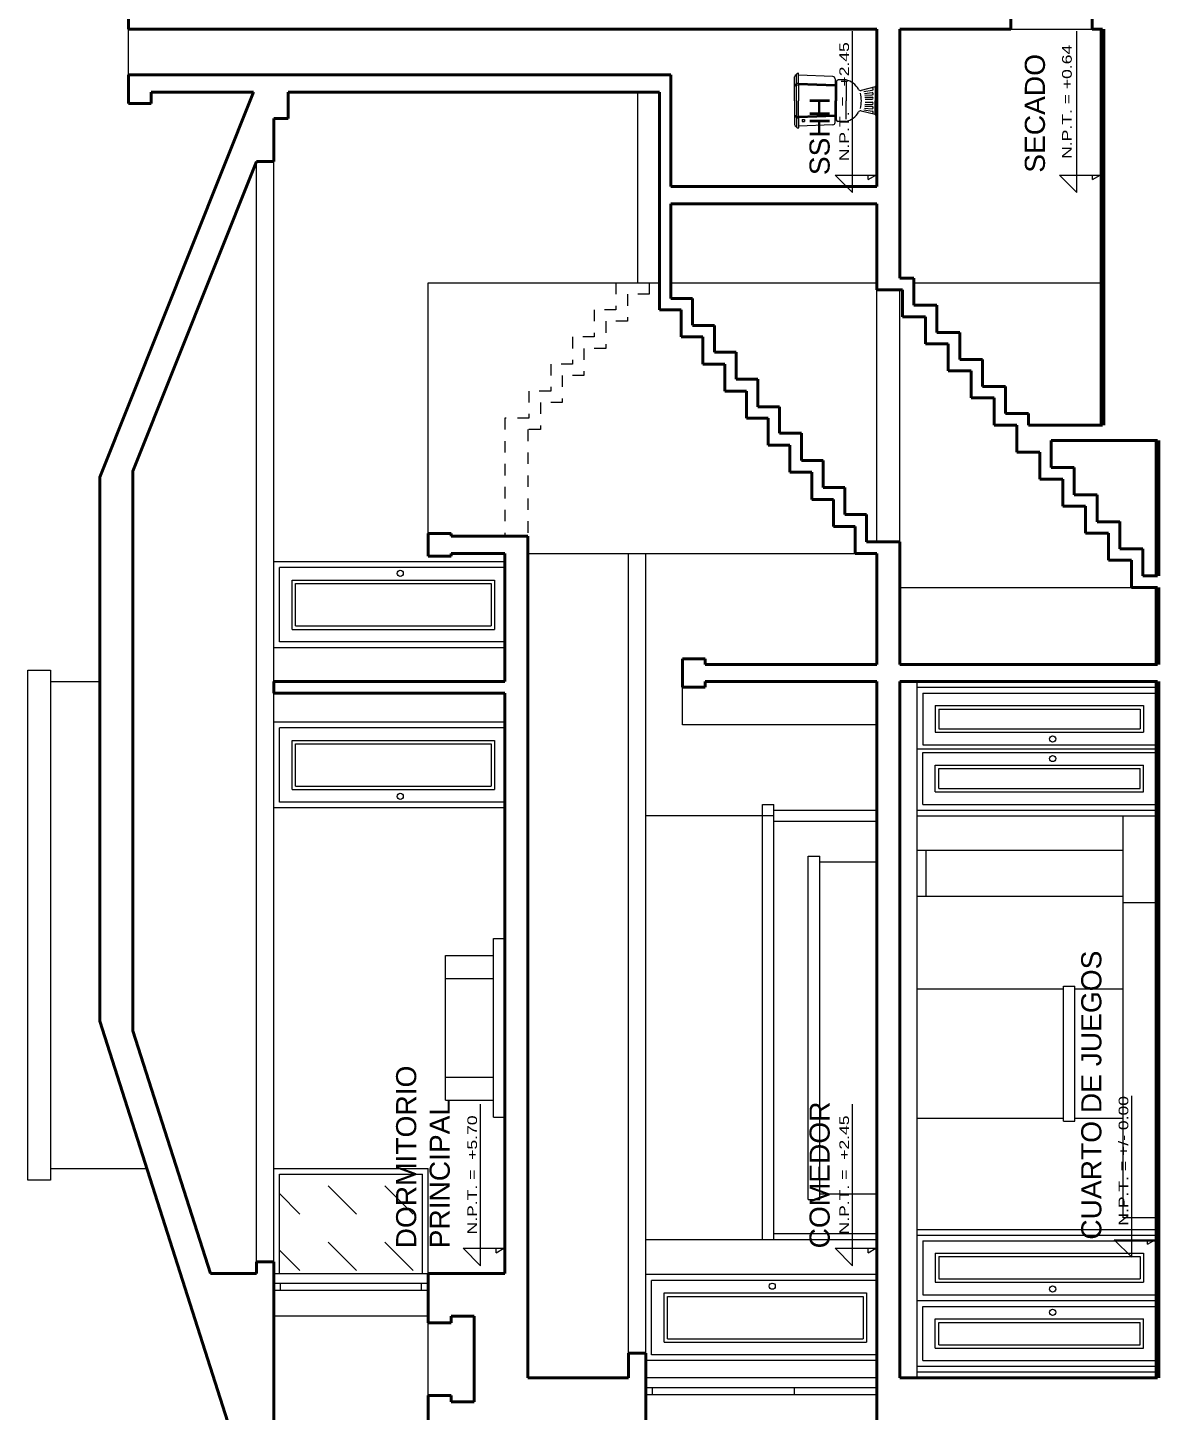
# Model space of a CAD drawing. Header units: millimetres. Extents: x -1459 to -1413, y -119 to 301.
# Drawn here: x -1433.19 to -1423.32, y 264.7 to 276.78 of the extents above; entities that cross this region are included whole.
import ezdxf

# ---------------------------------------------------------------- set-up
doc = ezdxf.new("R2010")
doc.units = ezdxf.units.MM
doc.linetypes.add('RAYITAS', pattern=[0.375, 0.25, -0.125])
doc.layers.get('0').update_dxf_attribs({"lineweight": 0})
for name, color, linetype, lineweight in [('CORTE PLUMA 5', 5, 'Continuous', 40), ('COTAS', 190, 'Continuous', 9), ('MURO CORTADO', 1, 'Continuous', 60), ('PROYECCIONES', 40, 'RAYITAS', 13), ('SANITARIOS', 130, 'Continuous', 13), ('TEXTOS', 30, 'Continuous', 5)]:
    doc.layers.add(name, color=color, linetype=linetype, lineweight=lineweight)
doc.styles.add('Arial', font='arial.ttf')
doc.styles.get("Standard").update_dxf_attribs({"font": 'arial.ttf'})

# ---------------------------------------------------------------- blocks, each defined once
blk = doc.blocks.new('SAT')
at = {"layer": 'SANITARIOS'}
for p, q in [((285.534, 217.904), (285.519, 217.904)), ((285.757, 217.923), (285.531, 217.923)), ((285.546, 217.606), (285.534, 217.904)), ((285.604, 217.904), (285.534, 217.904)), ((285.626, 217.939), (285.549, 217.939)), ((285.594, 217.874), (285.574, 217.874)), ((285.574, 217.874), (285.574, 217.854)), ((285.594, 217.854), (285.574, 217.854)), ((285.594, 217.874), (285.594, 217.854)), ((285.604, 217.904), (285.757, 217.904)), ((285.619, 217.586), (285.607, 217.904)), ((285.625, 217.586), (285.613, 217.904)), ((285.631, 217.586), (285.619, 217.904)), ((285.757, 217.939), (285.626, 217.939)), ((285.757, 217.939), (285.888, 217.939)), ((285.757, 217.923), (285.982, 217.923)), ((285.91, 217.904), (285.757, 217.904)), ((285.883, 217.586), (285.895, 217.904)), ((285.888, 217.939), (285.965, 217.939)), ((285.889, 217.586), (285.901, 217.904)), ((285.895, 217.586), (285.907, 217.904)), ((285.91, 217.904), (285.979, 217.904)), ((285.968, 217.606), (285.979, 217.904)), ((285.979, 217.904), (285.995, 217.904)), ((285.566, 217.586), (285.757, 217.586)), ((285.645, 217.584), (285.645, 217.582)), ((285.647, 217.586), (285.757, 217.586)), ((285.867, 217.586), (285.757, 217.586)), ((285.948, 217.586), (285.757, 217.586)), ((285.869, 217.584), (285.869, 217.582)), ((285.574, 217.49), (285.576, 217.562)), ((285.587, 217.576), (285.587, 217.574)), ((285.589, 217.574), (285.757, 217.574)), ((285.593, 217.582), (285.757, 217.582)), ((285.595, 217.49), (285.757, 217.49)), ((285.921, 217.582), (285.757, 217.582)), ((285.925, 217.574), (285.757, 217.574)), ((285.919, 217.49), (285.757, 217.49)), ((285.927, 217.576), (285.927, 217.574)), ((285.939, 217.49), (285.938, 217.562)), ((285.637, 217.236), (285.667, 217.359)), ((285.877, 217.236), (285.847, 217.359)), ((285.629, 217.228), (285.757, 217.228)), ((285.637, 217.236), (285.757, 217.236)), ((285.678, 217.334), (285.666, 217.261)), ((285.692, 217.33), (285.686, 217.262)), ((285.709, 217.327), (285.705, 217.261)), ((285.725, 217.326), (285.725, 217.262)), ((285.745, 217.324), (285.745, 217.262)), ((285.877, 217.236), (285.757, 217.236)), ((285.885, 217.228), (285.757, 217.228)), ((285.769, 217.324), (285.769, 217.262)), ((285.789, 217.326), (285.789, 217.262)), ((285.805, 217.327), (285.809, 217.261)), ((285.821, 217.33), (285.828, 217.262)), ((285.836, 217.334), (285.848, 217.261)), ((285.621, 217.22), (285.757, 217.22)), ((285.893, 217.22), (285.757, 217.22))]:
    blk.add_line(p, q, dxfattribs=at)
for centre, radius, start, end in [((285.534, 217.907), 0.0171, 120.8307, 182.5167), ((285.519, 217.906), 0.002, 182.5167, 270), ((285.517, 217.934), 0.015, 300.6724, 336.3195), ((285.549, 217.919), 0.02, 90, 155.9641), ((285.636, 217.904), 0.0297, 140.2098, 180), ((285.632, 217.923), 0.019, 122.5952, 180), ((285.648, 217.904), 0.0297, 140.2098, 180), ((285.644, 217.923), 0.019, 122.5952, 180), ((285.87, 217.923), 0.019, 0, 57.4048), ((285.866, 217.904), 0.0297, 0, 39.7902), ((285.882, 217.923), 0.019, 0, 57.4048), ((285.878, 217.904), 0.0297, 0, 39.7902), ((285.965, 217.919), 0.02, 24.0359, 90), ((285.997, 217.934), 0.015, 203.6805, 239.3276), ((285.98, 217.907), 0.0171, 357.4833, 59.1693), ((285.995, 217.906), 0.002, 270, 357.4833), ((285.566, 217.606), 0.02, 182.251, 228.4899), ((285.566, 217.606), 0.02, 228.4899, 270), ((285.647, 217.584), 0.002, 90, 180), ((285.867, 217.584), 0.002, 0, 90), ((285.948, 217.606), 0.02, 270, 311.5101), ((285.948, 217.606), 0.02, 311.5101, 357.749), ((285.745, 217.534), 0.176, 194.4061, 240.2519), ((285.589, 217.562), 0.0125, 90, 178.7027), ((285.593, 217.576), 0.006, 90, 180), ((285.769, 217.534), 0.176, 299.7481, 345.5939), ((285.921, 217.576), 0.006, 0, 90), ((285.925, 217.562), 0.0125, 1.2973, 90), ((285.648, 217.364), 0.02, 346.1593, 60.2519), ((285.754, 217.612), 0.256, 255.5401, 270.5599), ((285.759, 217.612), 0.256, 269.4401, 284.4599), ((285.866, 217.364), 0.02, 119.7481, 193.8407), ((285.629, 217.22), 0.008, 90, 180), ((285.637, 217.228), 0.008, 90, 180), ((285.655, 217.263), 0.0113, 186.5561, 347.3549), ((285.696, 217.262), 0.00984, 179.1728, 349.8394), ((285.735, 217.262), 0.01, 180, 0), ((285.779, 217.262), 0.01, 180, 0), ((285.818, 217.262), 0.00984, 190.1606, 0.8272), ((285.859, 217.263), 0.0113, 192.6451, 353.4439), ((285.877, 217.228), 0.008, 0, 90), ((285.885, 217.22), 0.008, 0, 90)]:
    blk.add_arc(centre, radius, start, end, dxfattribs=at)
blk = doc.blocks.new('f')
at = {"layer": 'TEXTOS'}
for p, q in [((564.862, -28.78), (565.014, -28.628)), ((565.014, -28.628), (565.014, -28.984)), ((564.862, -28.78), (566.107, -28.78)), ((566.107, -28.78), (566.271, -28.78)), ((564.974, -28.918), (565.014, -28.918)), ((564.974, -28.918), (565.014, -28.984))]:
    blk.add_line(p, q, dxfattribs=at)

msp = doc.modelspace()

# ---------------------------------------------------------------- hatches: boundary and pattern name
h = msp.add_hatch()
h.set_pattern_fill('DASH', color=256, scale=0.11, angle=45, style=0)
h.set_pattern_definition([(135, (-1208.55178, -9.68027), (-0.4939141, 3e-17), [0.34925, -0.34925])])
h.paths.add_polyline_path([(-1430.992, 266.765), (-1430.992, 265.9), (-1429.742, 265.9), (-1429.742, 266.765)])
h.paths.add_polyline_path([(-1429.392, 266.056), (-1429.392, 267.74), (-1430.051, 267.74), (-1430.051, 266.056)], flags=9)

# ---------------------------------------------------------------- linework, layer by layer
for p, q in [((-1432.312, 276.364), (-1432.312, 276.764)), ((-1424.602, 276.764), (-1423.892, 276.764)), ((-1427.862, 274.549), (-1427.862, 276.214)), ((-1431.192, 266), (-1431.192, 275.609)), ((-1431.042, 271.067), (-1431.042, 275.609)), ((-1429.692, 274.549), (-1427.672, 274.549)), ((-1429.692, 272.361), (-1429.692, 274.549)), ((-1427.572, 274.549), (-1425.772, 274.549)), ((-1425.772, 272.286), (-1425.772, 274.489)), ((-1425.572, 272.286), (-1425.572, 274.489)), ((-1425.449, 274.549), (-1423.802, 274.549)), ((-1429.022, 272.113), (-1431.042, 272.113)), ((-1428.822, 272.186), (-1425.962, 272.186)), ((-1427.942, 265.202), (-1427.942, 272.186)), ((-1427.792, 265.202), (-1427.792, 272.186)), ((-1429.022, 272.063), (-1430.992, 272.063)), ((-1430.992, 271.413), (-1430.992, 272.063)), ((-1430.882, 271.953), (-1429.112, 271.953)), ((-1430.882, 271.523), (-1430.882, 271.953)), ((-1429.112, 271.953), (-1429.112, 271.523)), ((-1430.852, 271.923), (-1429.142, 271.923)), ((-1430.852, 271.553), (-1430.852, 271.923)), ((-1429.142, 271.923), (-1429.142, 271.553)), ((-1425.572, 271.889), (-1423.549, 271.889)), ((-1430.882, 271.523), (-1429.112, 271.523)), ((-1430.852, 271.553), (-1429.142, 271.553)), ((-1429.022, 271.363), (-1431.042, 271.363)), ((-1429.022, 271.413), (-1430.992, 271.413)), ((-1433.192, 266.715), (-1433.192, 271.167)), ((-1433.192, 271.167), (-1432.992, 271.167)), ((-1432.992, 271.167), (-1432.992, 266.715)), ((-1432.992, 271.067), (-1432.562, 271.067)), ((-1427.472, 270.689), (-1427.472, 271.017)), ((-1425.422, 264.989), (-1425.422, 271.067)), ((-1425.422, 271.017), (-1423.322, 271.017)), ((-1431.042, 266), (-1431.042, 270.967)), ((-1425.372, 270.967), (-1423.322, 270.967)), ((-1425.372, 270.967), (-1425.372, 270.515)), ((-1425.262, 270.857), (-1423.442, 270.857)), ((-1425.262, 270.857), (-1425.262, 270.625)), ((-1425.232, 270.827), (-1425.232, 270.655)), ((-1425.232, 270.827), (-1423.472, 270.827)), ((-1423.472, 270.827), (-1423.472, 270.655)), ((-1423.442, 270.857), (-1423.442, 270.625)), ((-1429.022, 270.714), (-1431.042, 270.714)), ((-1429.022, 270.664), (-1430.992, 270.664)), ((-1430.992, 270.014), (-1430.992, 270.664)), ((-1425.772, 270.689), (-1427.472, 270.689)), ((-1425.262, 270.625), (-1423.442, 270.625)), ((-1425.232, 270.655), (-1423.472, 270.655)), ((-1430.882, 270.554), (-1429.112, 270.554)), ((-1430.882, 270.124), (-1430.882, 270.554)), ((-1430.852, 270.524), (-1429.142, 270.524)), ((-1430.852, 270.154), (-1430.852, 270.524)), ((-1429.142, 270.524), (-1429.142, 270.154)), ((-1429.112, 270.554), (-1429.112, 270.124)), ((-1425.372, 270.515), (-1423.322, 270.515)), ((-1425.422, 270.481), (-1423.322, 270.481)), ((-1425.372, 269.994), (-1425.372, 270.447)), ((-1425.372, 270.447), (-1423.322, 270.447)), ((-1425.262, 270.104), (-1425.262, 270.337)), ((-1425.262, 270.337), (-1423.442, 270.337)), ((-1425.232, 270.134), (-1425.232, 270.307)), ((-1425.232, 270.307), (-1423.472, 270.307)), ((-1423.472, 270.134), (-1423.472, 270.307)), ((-1423.442, 270.104), (-1423.442, 270.337)), ((-1430.852, 270.154), (-1429.142, 270.154)), ((-1430.882, 270.124), (-1429.112, 270.124)), ((-1425.262, 270.104), (-1423.442, 270.104)), ((-1425.232, 270.134), (-1423.472, 270.134)), ((-1429.022, 269.964), (-1431.042, 269.964)), ((-1429.022, 270.014), (-1430.992, 270.014)), ((-1426.772, 266.194), (-1426.772, 269.994)), ((-1426.772, 269.994), (-1426.672, 269.994)), ((-1426.672, 266.194), (-1426.672, 269.994)), ((-1426.672, 269.944), (-1425.772, 269.944)), ((-1425.422, 269.944), (-1423.322, 269.944)), ((-1425.372, 269.994), (-1423.322, 269.994)), ((-1426.672, 269.894), (-1427.792, 269.894)), ((-1425.772, 269.844), (-1426.672, 269.844)), ((-1425.422, 269.894), (-1423.322, 269.894)), ((-1423.622, 266.384), (-1423.622, 269.894)), ((-1426.372, 269.544), (-1426.272, 269.544)), ((-1426.372, 266.544), (-1426.372, 269.544)), ((-1426.272, 266.544), (-1426.272, 269.544)), ((-1425.422, 269.594), (-1423.622, 269.594)), ((-1425.342, 269.194), (-1425.342, 269.594)), ((-1426.272, 269.494), (-1425.772, 269.494)), ((-1425.422, 269.194), (-1423.622, 269.194)), ((-1423.322, 269.134), (-1423.622, 269.134)), ((-1429.122, 267.263), (-1429.122, 268.825)), ((-1429.122, 268.825), (-1429.022, 268.825)), ((-1429.542, 267.413), (-1429.542, 268.675)), ((-1429.542, 268.675), (-1429.122, 268.675)), ((-1429.542, 268.475), (-1429.122, 268.475)), ((-1425.422, 268.383), (-1424.142, 268.383)), ((-1424.142, 267.229), (-1424.142, 268.408)), ((-1424.142, 268.408), (-1424.042, 268.408)), ((-1424.042, 267.229), (-1424.042, 268.408)), ((-1424.042, 268.383), (-1423.622, 268.383)), ((-1429.542, 267.613), (-1429.122, 267.613)), ((-1429.542, 267.413), (-1429.122, 267.413)), ((-1429.122, 267.263), (-1429.022, 267.263)), ((-1425.422, 267.254), (-1424.142, 267.254)), ((-1424.042, 267.254), (-1423.622, 267.254)), ((-1424.142, 267.229), (-1424.042, 267.229)), ((-1432.992, 266.815), (-1432.15, 266.815)), ((-1431.042, 266.815), (-1429.692, 266.815)), ((-1430.992, 266.765), (-1429.742, 266.765)), ((-1430.992, 265.9), (-1430.992, 266.765)), ((-1429.742, 265.9), (-1429.742, 266.765)), ((-1429.692, 265.9), (-1429.692, 266.815)), ((-1432.992, 266.715), (-1433.192, 266.715)), ((-1426.372, 266.544), (-1426.272, 266.544)), ((-1426.272, 266.594), (-1425.772, 266.594)), ((-1425.422, 266.284), (-1423.322, 266.284)), ((-1423.322, 266.384), (-1423.622, 266.384)), ((-1425.772, 266.194), (-1427.792, 266.194)), ((-1425.772, 266.244), (-1426.672, 266.244)), ((-1425.422, 266.234), (-1423.322, 266.234)), ((-1425.372, 266.184), (-1423.322, 266.184)), ((-1425.372, 266.184), (-1425.372, 265.712)), ((-1425.262, 266.077), (-1423.442, 266.077)), ((-1425.262, 266.077), (-1425.262, 265.822)), ((-1425.232, 266.047), (-1423.472, 266.047)), ((-1425.232, 266.047), (-1425.232, 265.852)), ((-1423.472, 266.047), (-1423.472, 265.852)), ((-1423.442, 266.077), (-1423.442, 265.822)), ((-1431.042, 265.9), (-1429.692, 265.9)), ((-1431.042, 265.813), (-1429.692, 265.813)), ((-1430.982, 265.753), (-1430.982, 265.813)), ((-1429.752, 265.753), (-1429.752, 265.813)), ((-1425.772, 265.889), (-1427.792, 265.889)), ((-1425.772, 265.839), (-1427.742, 265.839)), ((-1427.742, 265.189), (-1427.742, 265.839)), ((-1425.262, 265.822), (-1423.442, 265.822)), ((-1425.232, 265.852), (-1423.472, 265.852)), ((-1431.042, 265.753), (-1429.692, 265.753)), ((-1427.632, 265.729), (-1425.862, 265.729)), ((-1427.632, 265.299), (-1427.632, 265.729)), ((-1427.602, 265.699), (-1425.892, 265.699)), ((-1427.602, 265.329), (-1427.602, 265.699)), ((-1425.892, 265.699), (-1425.892, 265.329)), ((-1425.862, 265.729), (-1425.862, 265.299)), ((-1425.372, 265.712), (-1423.322, 265.712)), ((-1425.422, 265.662), (-1423.322, 265.662)), ((-1425.372, 265.139), (-1425.372, 265.612)), ((-1425.372, 265.612), (-1423.322, 265.612)), ((-1429.692, 265.525), (-1431.042, 265.525)), ((-1429.692, 264.833), (-1429.692, 265.469)), ((-1425.262, 265.246), (-1425.262, 265.502)), ((-1425.262, 265.502), (-1423.442, 265.502)), ((-1425.232, 265.472), (-1423.472, 265.472)), ((-1425.232, 265.276), (-1425.232, 265.472)), ((-1423.472, 265.276), (-1423.472, 265.472)), ((-1423.442, 265.246), (-1423.442, 265.502)), ((-1427.602, 265.329), (-1425.892, 265.329)), ((-1425.772, 265.189), (-1427.742, 265.189)), ((-1427.632, 265.299), (-1425.862, 265.299)), ((-1425.262, 265.246), (-1423.442, 265.246)), ((-1425.232, 265.276), (-1423.472, 265.276)), ((-1425.772, 265.139), (-1427.792, 265.139)), ((-1425.422, 265.089), (-1423.322, 265.089)), ((-1425.372, 265.139), (-1423.322, 265.139)), ((-1425.772, 264.989), (-1427.792, 264.989)), ((-1425.422, 265.039), (-1423.322, 265.039)), ((-1427.792, 264.902), (-1425.772, 264.902)), ((-1427.792, 264.842), (-1425.772, 264.842)), ((-1427.732, 264.842), (-1427.732, 264.902)), ((-1426.492, 264.842), (-1426.492, 264.902))]:
    msp.add_line(p, q)
at = {"color": 7, "linetype": 'Continuous'}
for centre in [(-1429.937, 272.012), (-1424.237, 270.566), (-1424.237, 270.395), (-1429.937, 270.065), (-1426.687, 265.788), (-1424.237, 265.763), (-1424.237, 265.56)]:
    msp.add_circle(centre, 0.027, dxfattribs=at)
at = {"layer": 'CORTE PLUMA 5'}
for p, q in [((-1432.312, 276.764), (-1432.312, 277.314)), ((-1424.602, 277.214), (-1424.602, 276.764)), ((-1423.892, 277.214), (-1423.892, 276.764)), ((-1432.312, 276.764), (-1425.772, 276.764)), ((-1425.772, 275.389), (-1425.772, 276.764)), ((-1425.572, 274.589), (-1425.572, 276.764)), ((-1424.602, 276.764), (-1425.572, 276.764)), ((-1423.892, 276.764), (-1423.802, 276.764)), ((-1432.312, 276.114), (-1432.312, 276.364)), ((-1432.312, 276.364), (-1427.572, 276.364)), ((-1427.572, 275.389), (-1427.572, 276.364)), ((-1431.22, 276.214), (-1432.562, 272.851)), ((-1432.112, 276.214), (-1431.22, 276.214)), ((-1432.112, 276.214), (-1432.112, 276.114)), ((-1430.917, 276.214), (-1427.672, 276.214)), ((-1430.917, 275.984), (-1430.917, 276.214)), ((-1427.672, 274.313), (-1427.672, 276.214)), ((-1432.112, 276.114), (-1432.312, 276.114)), ((-1431.042, 275.984), (-1430.917, 275.984)), ((-1431.042, 275.984), (-1431.042, 275.609)), ((-1431.192, 275.609), (-1432.272, 272.903)), ((-1431.192, 275.609), (-1431.042, 275.609)), ((-1425.772, 275.389), (-1427.572, 275.389)), ((-1427.572, 274.413), (-1427.572, 275.239)), ((-1425.772, 275.239), (-1427.572, 275.239)), ((-1425.772, 274.489), (-1425.772, 275.239)), ((-1425.772, 274.489), (-1425.549, 274.489)), ((-1425.572, 274.589), (-1425.449, 274.589)), ((-1425.549, 274.253), (-1425.549, 274.489)), ((-1425.449, 274.353), (-1425.449, 274.589)), ((-1427.572, 274.413), (-1427.382, 274.413)), ((-1427.382, 274.18), (-1427.382, 274.413)), ((-1427.672, 274.313), (-1427.482, 274.313)), ((-1427.482, 274.076), (-1427.482, 274.313)), ((-1425.549, 274.253), (-1425.349, 274.253)), ((-1425.449, 274.353), (-1425.249, 274.353)), ((-1425.349, 274.016), (-1425.349, 274.253)), ((-1425.249, 274.116), (-1425.249, 274.353)), ((-1427.382, 274.176), (-1427.192, 274.176)), ((-1427.192, 273.944), (-1427.192, 274.176)), ((-1427.482, 274.076), (-1427.292, 274.076)), ((-1427.292, 273.84), (-1427.292, 274.076)), ((-1425.349, 274.016), (-1425.149, 274.016)), ((-1425.249, 274.116), (-1425.049, 274.116)), ((-1425.149, 273.78), (-1425.149, 274.016)), ((-1425.049, 273.88), (-1425.049, 274.116)), ((-1427.192, 273.944), (-1427.002, 273.944)), ((-1427.002, 273.707), (-1427.002, 273.944)), ((-1427.292, 273.84), (-1427.102, 273.84)), ((-1427.102, 273.604), (-1427.102, 273.84)), ((-1425.149, 273.78), (-1424.949, 273.78)), ((-1425.049, 273.88), (-1424.849, 273.88)), ((-1424.949, 273.544), (-1424.949, 273.78)), ((-1424.849, 273.644), (-1424.849, 273.88)), ((-1427.002, 273.707), (-1426.812, 273.707)), ((-1426.812, 273.467), (-1426.812, 273.707)), ((-1424.849, 273.644), (-1424.649, 273.644)), ((-1424.649, 273.407), (-1424.649, 273.644)), ((-1427.102, 273.604), (-1426.912, 273.604)), ((-1426.912, 273.367), (-1426.912, 273.604)), ((-1424.949, 273.544), (-1424.749, 273.544)), ((-1424.749, 273.307), (-1424.749, 273.544)), ((-1426.812, 273.467), (-1426.622, 273.467)), ((-1426.622, 273.235), (-1426.622, 273.467)), ((-1424.649, 273.407), (-1424.449, 273.407)), ((-1424.449, 273.307), (-1424.449, 273.407)), ((-1426.912, 273.367), (-1426.722, 273.367)), ((-1426.722, 273.131), (-1426.722, 273.367)), ((-1424.749, 273.307), (-1424.549, 273.307)), ((-1424.549, 273.071), (-1424.549, 273.307)), ((-1424.449, 273.307), (-1423.802, 273.307)), ((-1426.622, 273.235), (-1426.432, 273.235)), ((-1426.432, 272.998), (-1426.432, 273.235)), ((-1424.249, 273.171), (-1423.322, 273.171)), ((-1424.249, 272.935), (-1424.249, 273.171)), ((-1426.722, 273.131), (-1426.532, 273.131)), ((-1426.532, 272.895), (-1426.532, 273.131)), ((-1424.549, 273.071), (-1424.349, 273.071)), ((-1424.349, 272.835), (-1424.349, 273.071)), ((-1426.432, 272.998), (-1426.242, 272.998)), ((-1426.242, 272.762), (-1426.242, 272.998)), ((-1424.249, 272.935), (-1424.049, 272.935)), ((-1424.049, 272.698), (-1424.049, 272.935)), ((-1432.562, 268.103), (-1432.562, 272.851)), ((-1432.272, 268.017), (-1432.272, 272.903)), ((-1426.532, 272.895), (-1426.342, 272.895)), ((-1426.342, 272.658), (-1426.342, 272.895)), ((-1424.349, 272.835), (-1424.149, 272.835)), ((-1424.149, 272.598), (-1424.149, 272.835)), ((-1426.242, 272.762), (-1426.052, 272.762)), ((-1426.052, 272.526), (-1426.052, 272.762)), ((-1424.049, 272.698), (-1423.849, 272.698)), ((-1423.849, 272.462), (-1423.849, 272.698)), ((-1426.342, 272.658), (-1426.152, 272.658)), ((-1426.152, 272.422), (-1426.152, 272.658)), ((-1424.149, 272.598), (-1423.949, 272.598)), ((-1423.949, 272.362), (-1423.949, 272.598)), ((-1426.052, 272.526), (-1425.862, 272.526)), ((-1425.862, 272.286), (-1425.862, 272.526)), ((-1423.849, 272.462), (-1423.649, 272.462)), ((-1423.649, 272.226), (-1423.649, 272.466)), ((-1429.492, 272.361), (-1429.692, 272.361)), ((-1429.692, 272.161), (-1429.692, 272.361)), ((-1429.492, 272.336), (-1429.492, 272.361)), ((-1428.822, 272.336), (-1429.492, 272.336)), ((-1428.822, 264.989), (-1428.822, 272.336)), ((-1426.152, 272.422), (-1425.962, 272.422)), ((-1425.962, 272.186), (-1425.962, 272.422)), ((-1423.949, 272.362), (-1423.749, 272.362)), ((-1423.749, 272.126), (-1423.749, 272.362)), ((-1425.862, 272.286), (-1425.572, 272.286)), ((-1425.572, 271.217), (-1425.572, 272.286)), ((-1423.649, 272.226), (-1423.449, 272.226)), ((-1423.449, 271.989), (-1423.449, 272.226)), ((-1429.492, 272.161), (-1429.692, 272.161)), ((-1429.022, 272.186), (-1429.492, 272.186)), ((-1429.492, 272.161), (-1429.492, 272.186)), ((-1429.022, 271.067), (-1429.022, 272.186)), ((-1425.962, 272.186), (-1425.772, 272.186)), ((-1425.772, 271.217), (-1425.772, 272.186)), ((-1423.749, 272.126), (-1423.549, 272.126)), ((-1423.549, 271.889), (-1423.549, 272.126)), ((-1423.449, 271.989), (-1423.322, 271.989)), ((-1423.549, 271.889), (-1423.322, 271.889)), ((-1427.472, 271.017), (-1427.472, 271.267)), ((-1427.272, 271.267), (-1427.472, 271.267)), ((-1427.272, 271.217), (-1427.272, 271.267)), ((-1425.772, 271.217), (-1427.272, 271.217)), ((-1423.322, 271.217), (-1425.572, 271.217)), ((-1429.022, 271.067), (-1431.042, 271.067)), ((-1431.042, 270.967), (-1431.042, 271.067)), ((-1427.272, 271.017), (-1427.472, 271.017)), ((-1425.772, 271.067), (-1427.272, 271.067)), ((-1427.272, 271.017), (-1427.272, 271.067)), ((-1425.772, 263.314), (-1425.772, 271.067)), ((-1425.572, 264.989), (-1425.572, 271.067)), ((-1423.322, 271.067), (-1425.572, 271.067)), ((-1429.022, 270.967), (-1431.042, 270.967)), ((-1429.022, 265.9), (-1429.022, 270.967)), ((-1431.192, 263.816), (-1432.562, 268.103)), ((-1431.596, 265.9), (-1432.272, 268.017)), ((-1431.192, 266), (-1431.042, 266)), ((-1431.192, 266), (-1431.192, 265.9)), ((-1431.042, 263.816), (-1431.042, 266)), ((-1431.862, 265.9), (-1431.858, 265.9)), ((-1431.596, 265.9), (-1431.192, 265.9)), ((-1429.692, 265.469), (-1429.692, 265.9)), ((-1429.692, 265.9), (-1429.022, 265.9)), ((-1429.692, 265.469), (-1429.492, 265.469)), ((-1429.492, 265.525), (-1429.492, 265.469)), ((-1429.292, 265.525), (-1429.492, 265.525)), ((-1429.292, 264.777), (-1429.292, 265.525)), ((-1427.942, 265.202), (-1427.792, 265.202)), ((-1427.942, 265.202), (-1427.942, 264.989)), ((-1427.792, 264.364), (-1427.792, 265.202)), ((-1428.822, 264.989), (-1427.942, 264.989)), ((-1423.322, 264.989), (-1425.572, 264.989)), ((-1429.692, 264.458), (-1429.692, 264.833)), ((-1429.492, 264.833), (-1429.692, 264.833)), ((-1429.492, 264.777), (-1429.492, 264.833)), ((-1429.292, 264.777), (-1429.492, 264.777))]:
    msp.add_line(p, q, dxfattribs=at)
at = {"layer": 'MURO CORTADO', "lineweight": 80}
for p, q in [((-1423.802, 273.307), (-1423.802, 276.764)), ((-1423.322, 271.989), (-1423.322, 273.171)), ((-1423.322, 271.217), (-1423.322, 271.889)), ((-1423.322, 264.989), (-1423.322, 271.067))]:
    msp.add_line(p, q, dxfattribs=at)
at = {"layer": 'PROYECCIONES', "linetype": 'RAYITAS', "lineweight": 13, "ltscale": 0.3}
for p, q in [((-1428.052, 274.549), (-1428.052, 274.313)), ((-1427.762, 274.549), (-1427.762, 274.449)), ((-1427.952, 274.449), (-1427.952, 274.213)), ((-1427.762, 274.449), (-1427.952, 274.449)), ((-1428.242, 274.313), (-1428.242, 274.076)), ((-1428.052, 274.313), (-1428.242, 274.313)), ((-1428.142, 274.213), (-1428.142, 273.976)), ((-1427.952, 274.213), (-1428.142, 274.213)), ((-1428.432, 274.076), (-1428.432, 273.84)), ((-1428.242, 274.076), (-1428.432, 274.076)), ((-1428.332, 273.976), (-1428.332, 273.74)), ((-1428.142, 273.976), (-1428.332, 273.976)), ((-1428.622, 273.84), (-1428.622, 273.604)), ((-1428.432, 273.84), (-1428.622, 273.84)), ((-1428.522, 273.74), (-1428.522, 273.504)), ((-1428.332, 273.74), (-1428.522, 273.74)), ((-1428.812, 273.604), (-1428.812, 273.367)), ((-1428.622, 273.604), (-1428.812, 273.604)), ((-1428.712, 273.504), (-1428.712, 273.267)), ((-1428.522, 273.504), (-1428.712, 273.504)), ((-1429.022, 273.367), (-1429.022, 272.336)), ((-1428.812, 273.367), (-1429.022, 273.367)), ((-1428.822, 273.267), (-1428.822, 272.336)), ((-1428.712, 273.267), (-1428.822, 273.267))]:
    msp.add_line(p, q, dxfattribs=at)

# ---------------------------------------------------------------- block references
at = {"layer": 'COTAS', "rotation": 90}
msp.add_blockref('SAT', (-1208.552, -9.618), dxfattribs=at)
at = {"layer": 'TEXTOS', "rotation": 90}
for p in [(-1454.766, -289.524), (-1452.806, -289.524), (-1458.016, -298.895), (-1454.766, -298.895), (-1452.326, -298.82)]:
    msp.add_blockref('f', p, dxfattribs=at)

# ---------------------------------------------------------------- texts
at = {"layer": 'TEXTOS', "style": 'Arial', "width": 1.3}
for s, p in [('N.P.T. =  +2.45', (-1426.016, 275.611)), ('N.P.T. = +0.64', (-1424.07, 275.631)), ('N.P.T. = +/- 0.00', (-1423.576, 266.316)), ('N.P.T. =  +5.70', (-1429.266, 266.24)), ('N.P.T. =  +2.45', (-1426.016, 266.24))]:
    msp.add_text(s, height=0.08437, rotation=90, dxfattribs=at).set_placement(p)
at = {"layer": 'TEXTOS', "char_height": 0.1758, "attachment_point": 1, "rotation": 90}
for s, width, insert in [('\\PSECADO', 1.30577, (-1424.773, 275.51)), ('SSHH', 1.51157, (-1426.361, 275.489)), ('CUARTO DE JUEGOS', 3.49441, (-1423.987, 266.194)), ('DORMITORIO\\PPRINCIPAL', 1.7559, (-1429.973, 266.118)), ('COMEDOR', 1.51157, (-1426.361, 266.118))]:
    msp.add_mtext_dynamic_manual_height_columns(s, width=width, gutter_width=12.5, heights=[0], dxfattribs=dict(at, insert=insert))

doc.saveas('drawing.dxf')
